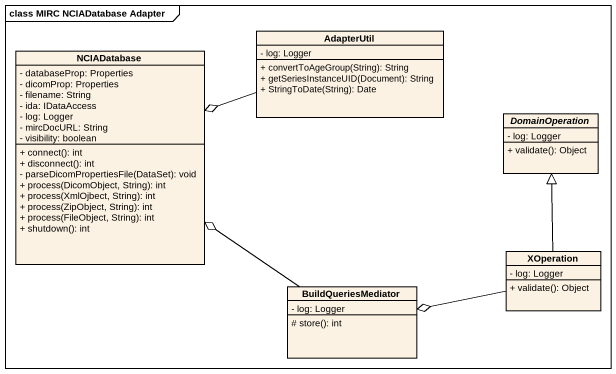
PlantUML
@startuml
mainframe class MIRC NCIADatabase Adapter
hide circle
hide empty members
skinparam classAttributeIconSize 0
class AdapterUtil {
  - log: Logger
  + convertToAgeGroup(String): String
  + getSeriesInstanceUID(Document): String
  + StringToDate(String): Date
}
class NCIADatabase {
  - databaseProp: Properties
  - dicomProp: Properties
  - filename: String
  - ida: IDataAccess
  - log: Logger
  - mircDocURL: String
  - visibility: boolean
  + connect(): int
  + disconnect(): int
  - parseDicomPropertiesFile(DataSet): void
  + process(DicomObject, String): int
  + process(XmlOjbect, String): int
  + process(ZipObject, String): int
  + process(FileObject, String): int
  + shutdown(): int
}
abstract class DomainOperation {
  - log: Logger
  + validate(): Object
}
class XOperation {
  - log: Logger
  + validate(): Object
}
class BuildQueriesMediator {
  - log: Logger
  # store(): int
}
AdapterUtil -left-o NCIADatabase
XOperation -up-|> DomainOperation
XOperation -left-o BuildQueriesMediator
BuildQueriesMediator -up-o NCIADatabase
@enduml
